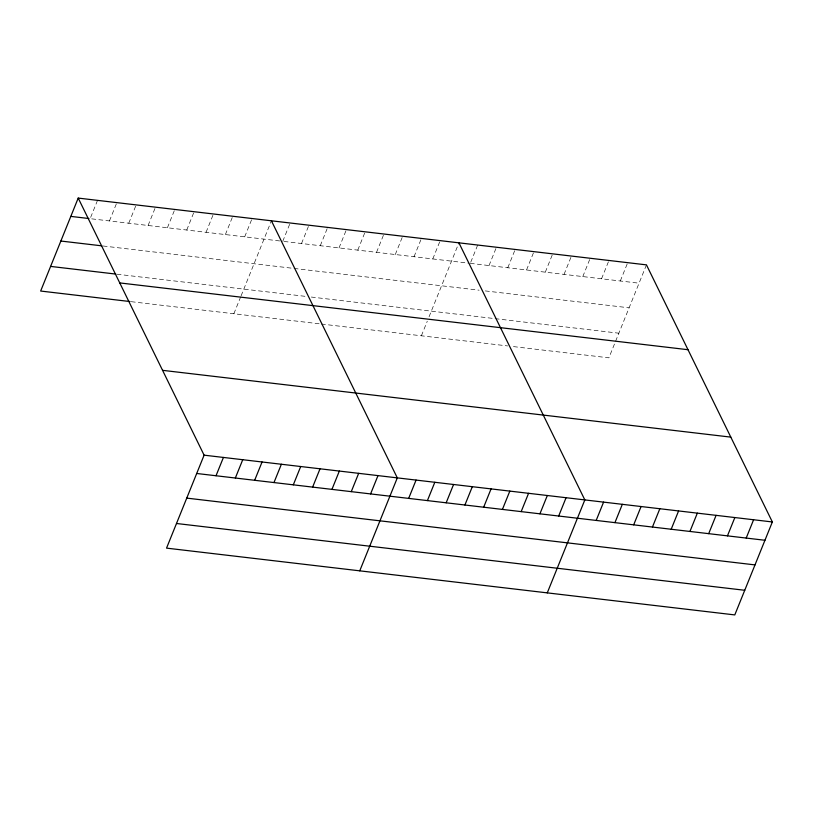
<?xml version="1.0" encoding="UTF-8"?>
<svg xmlns="http://www.w3.org/2000/svg" width="813" height="813" viewBox="0 0 813 813"><rect width="100%" height="100%" fill="white"/><g stroke="black" fill="none" stroke-linecap="round" stroke-linejoin="round"><path stroke-width="0.61" stroke-dasharray="4.07 3.05" d="M97.53 200.364L90.131 218.667L281.511 241.166M109.45 220.943L116.848 202.63M128.769 223.209L136.167 204.896M148.088 225.475L155.486 207.173M167.407 227.752L174.805 209.439M186.736 230.018L194.124 211.715M206.055 232.294L213.453 213.982M225.374 234.561L232.772 216.258M244.693 236.837L252.091 218.524M233.859 313.747L240.638 296.958M241.095 295.83L271.41 220.801M282.761 241.309L290.16 222.996M301.521 243.514L308.92 225.201M320.271 245.719L327.669 227.406M339.021 247.924L346.419 229.612M357.771 250.119L365.169 231.817M376.531 252.325L383.919 234.022M395.281 254.53L402.679 236.227M414.03 256.735L421.429 238.433M432.78 258.941L440.179 240.628M421.378 335.789L427.262 321.237M429.071 316.755L458.928 242.833M470.747 262.203L477.688 245.038M489.04 265.556L496.438 247.243M507.79 267.751L515.188 249.449M526.539 269.957L533.938 251.654M545.299 272.162L552.698 253.859M564.049 274.367L571.448 256.054M582.799 276.572L590.197 258.26M601.549 278.778L608.947 260.465M620.309 280.983L627.707 262.67M646.457 264.875L608.896 357.832L512.637 346.511M284.011 241.451L469.04 263.199M470.29 263.351L639.059 283.188M103.119 245.993L291.562 268.148M294.062 268.442L479.091 290.19M485.341 290.922L629.11 307.812M117.021 274.215L306.318 296.46M311.318 297.05L493.837 318.503M495.087 318.645L618.856 333.198M131.218 301.684L320.119 323.889M321.369 324.031L507.637 345.932"/><path stroke-width="1.22" d="M78.211 198.087L204.104 455.168L166.543 548.125L734.789 614.913L772.35 521.956L646.457 264.875L78.211 198.087L40.65 291.044L130.009 301.542M216.024 475.747L223.423 457.445M235.343 478.024L242.741 459.711M254.662 480.29L262.06 461.987M273.981 482.566L281.379 464.253M293.31 484.833L300.708 466.52M312.629 487.109L320.027 468.796M331.948 489.375L339.346 471.062M351.267 491.641L358.665 473.339M370.586 493.918L377.984 475.605M359.753 570.828L397.303 477.881L271.41 220.801M408.665 498.389L416.063 480.087M427.414 500.595L434.813 482.282M446.164 502.8L453.563 484.487M464.914 505.005L472.312 486.692M483.674 507.21L491.062 488.898M502.424 509.416L509.822 491.103M521.174 511.611L528.572 493.308M539.923 513.816L547.322 495.513M558.683 516.021L566.072 497.719M547.271 592.87L584.832 499.914L458.928 242.833M596.183 520.432L603.581 502.119M614.933 522.637L622.331 504.324M633.683 524.842L641.081 506.529M652.443 527.037L659.841 508.735M671.192 529.243L678.591 510.94M689.942 531.448L697.341 513.145M708.692 533.653L716.09 515.351M727.452 535.858L734.85 517.546M746.202 538.064L753.6 519.751M70.812 216.4L88.922 218.524M60.853 241.034L101.91 245.851M50.599 266.41L115.812 274.072M119.755 282.924L688.001 349.712M162.559 370.332L730.806 437.12M204.104 455.168L772.35 521.956M196.705 473.481L764.952 540.269M186.756 498.115L755.003 564.903M176.502 523.491L744.749 590.279"/></g></svg>
